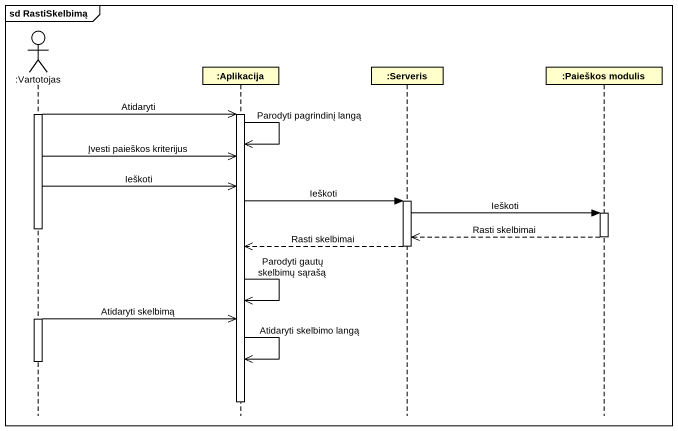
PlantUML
@startuml
mainframe sd RastiSkelbimą
hide footbox
actor ":Vartotojas" as Vartotojas
participant ":Aplikacija" as Aplikacija
participant ":Serveris" as Serveris
participant ":Paieškos modulis" as Paieškos_modulis

activate Vartotojas
Vartotojas ->> Aplikacija : Atidaryti
activate Aplikacija
Aplikacija ->> Aplikacija : Parodyti pagrindinį langą
Vartotojas ->> Aplikacija : Įvesti paieškos kriterijus
Vartotojas ->> Aplikacija : Ieškoti
Aplikacija -> Serveris : Ieškoti
activate Serveris
Serveris -> Paieškos_modulis : Ieškoti
activate Paieškos_modulis
deactivate Vartotojas
Paieškos_modulis -->> Serveris : Rasti skelbimai
deactivate Paieškos_modulis
Serveris -->> Aplikacija : Rasti skelbimai
deactivate Serveris
Aplikacija ->> Aplikacija : Parodyti gautų skelbimų sąrašą
activate Vartotojas
Vartotojas ->> Aplikacija : Atidaryti skelbimą
Aplikacija ->> Aplikacija : Atidaryti skelbimo langą
deactivate Vartotojas
deactivate Aplikacija
@enduml
